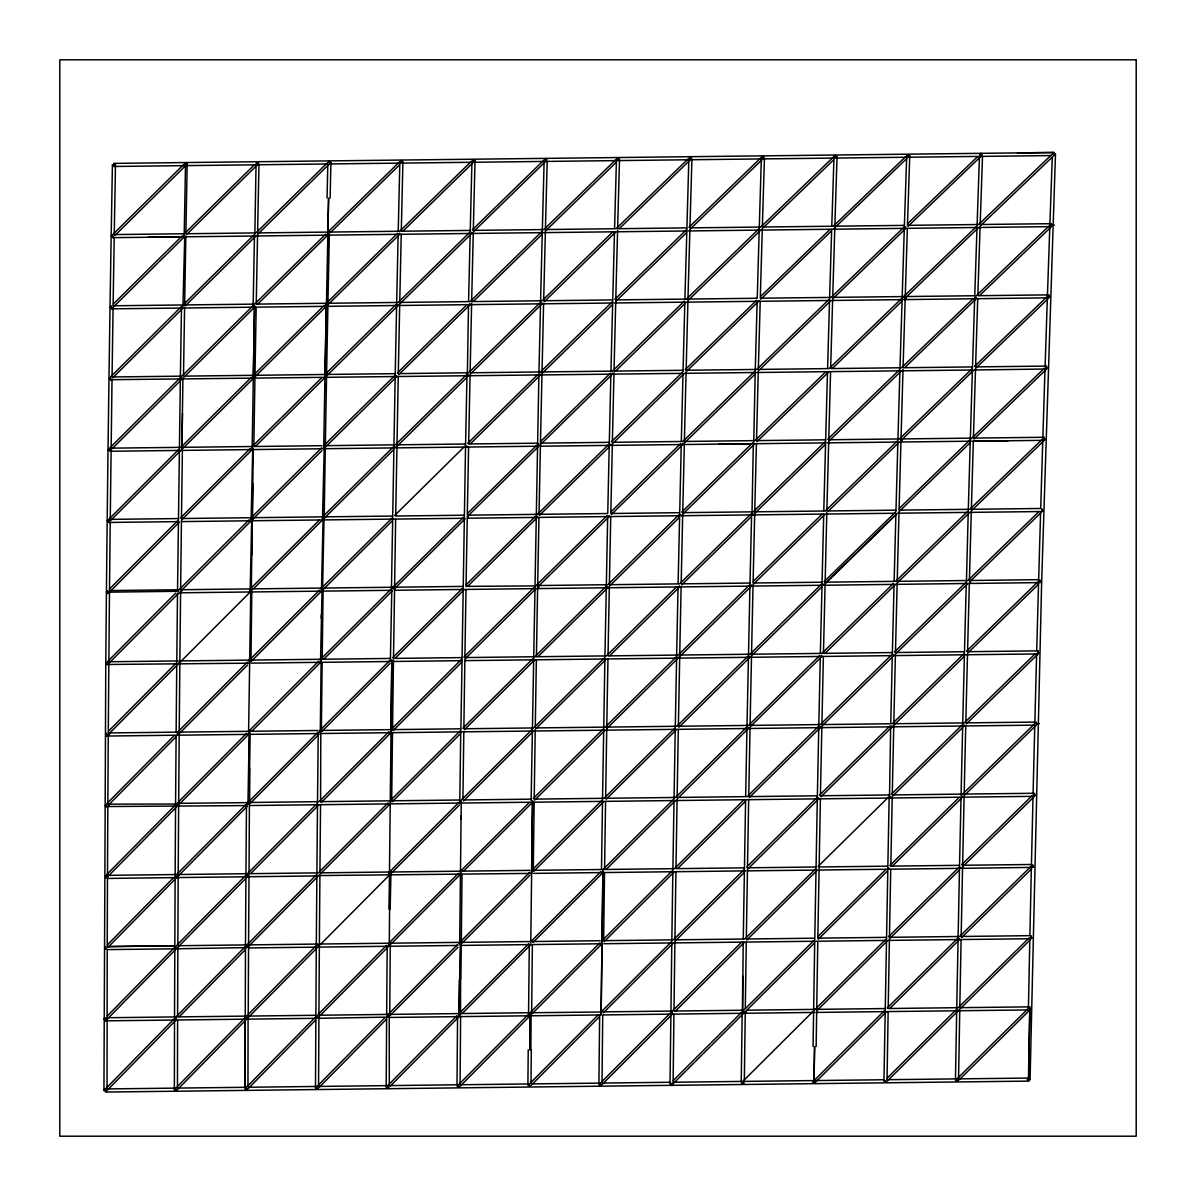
<?xml version="1.0" encoding="UTF-8"?>
<svg xmlns="http://www.w3.org/2000/svg" width="1196" height="1196" viewBox="0 0 1196 1196"><rect width="100%" height="100%" fill="white"/><g stroke="black" fill="none" stroke-linecap="round" stroke-linejoin="round"><path stroke-width="1.5" d="M105.771 663.302L103.947 1090.528L106.907 1090.498M105.547 1017.886L105.562 1020.786M107.027 1088.719L107.221 949.938M176.036 1017.452L176.066 1019.769L176.036 1018.245L174.646 1018.469M1028.156 1079.435L1028.635 1081.109L105.517 1092.053L105.472 1089.197M105.697 946.679L105.697 949.28M174.362 1089.676L174.526 1018.469M177.457 1085.998L177.591 1020.278M538.738 444.254L538.783 443.522M1029.801 1007.944L1028.635 1081.109M1031.311 935.78L1031.281 938.023M106.309 804.654L106.28 806.881M107.236 946.29L107.476 876.907M174.526 1016.645L175.124 876.07M176.275 946.096L176.275 946.828M177.606 1016.615L177.845 947.247M244.881 1087.014L245.12 1021.264M246.63 1016.451L246.63 1017.183M246.974 945.991L246.974 945.259M247.961 1086.985L248.08 1017.602M601.125 1013.431L602.904 871.032L601.125 1013.431L601.154 1012.025L531.891 1012.713M106.743 735.914L106.758 733.103M107.491 875.098L107.819 807.539M107.834 803.906L108.283 734.523M175.139 874.246L175.558 806.702M177.86 945.423L178.189 877.879M178.204 874.231L178.653 804.848M245.479 946.425L244.971 1088.838L247.841 1088.809M245.494 944.601L245.928 877.057M248.215 1015.778L248.559 946.41M248.574 944.586L249.007 875.218L246.301 875.248M315.475 1088.001L316.282 947.396M318.57 1086.132L318.913 1016.764M318.928 1014.941L319.347 947.396M389.298 1083.471L389.238 1015.927M672.316 1012.578L672.346 1011.173M107.311 661.911L107.281 664.722M108.298 732.7L108.821 663.332M175.573 804.863L176.111 735.48M178.667 803.024L179.206 733.656M245.928 875.233L246.481 804.026M249.187 732.834L247.961 804.026L249.411 804.011L249.022 873.379M316.312 943.764L317.478 804.953M319.377 943.749L319.915 874.366M386.637 1017.751L386.188 1087.164L388.79 1087.134M386.667 1014.118L387.19 946.574M389.268 944.735L389.911 873.543M389.059 909.214L391.825 659.953L390.898 731.593L390.898 730.322M390.15 909.214L390.928 873.529M389.732 1014.103L390.27 944.735M457.007 1084.488L457.545 1016.914M459.414 979.569L459.04 1015.539L460.266 943.898M460.505 979.569L460.774 943.898L460.49 1015.09M460.086 1084.458L460.61 1016.914M530.86 1049.924L531.129 1014.253L530.86 1015.03M105.771 663.317L106.414 592.095M107.924 593.53L107.954 590.719M109.479 592.125L108.851 661.552M176.141 731.892L176.754 664.258M179.221 731.877L179.849 662.464M248.006 875.218L247.423 874.067M249.575 802.232L249.889 768.445M319.227 945.573L317.777 946.021L317.777 944.421M319.93 872.587L320.543 804.953M527.914 1083.696L528.228 1049.849M531.024 1081.887L531.308 1049.879M106.414 592.11L107.177 520.888M108.716 519.527L108.672 522.323M109.569 448.336L109.524 451.131M109.494 590.316L110.211 522.757M176.784 662.479L177.501 593.081M179.863 660.64L180.581 593.081M248.589 732.834L250.771 590.435M251.295 590.42L253.283 448.455M317.493 803.189L318.241 731.997M320.588 801.35L320.797 731.982M459.668 943.913L461.282 800.109M461.297 942.059L462.015 874.515M528.557 1014.253L529.29 944.87M531.652 1012.414L532.37 944.87M599.645 1015.225L598.912 1084.637L601.842 1084.608M602.007 1082.784L602.724 1015.225M107.177 520.918L108.014 449.696M110.51 377.144L110.466 379.939M690.421 156.691L113.979 163.389L113.904 166.334M110.256 519.124L112.005 380.358M177.546 589.449L180.357 379.461M182.48 413.382L181.882 449.292L182.928 378.086M180.626 589.434L181.448 520.066M249.501 661.642L249.53 657.546M251.833 554.929L252.834 483.737M250.951 661.612L251.788 592.244M320.289 731.982L321.126 660.79M323.996 518.391L322.591 589.583M321.335 730.143L322.143 662.599M391.69 800.513L392.497 732.969M461.193 819.335L461.237 815.687M530.755 943.061L532.534 800.677L531.607 872.303L531.607 871.032M670.014 1083.8L671.808 943.21M673.094 1083.77L673.931 1014.387M108.014 449.726L108.971 378.489M111.572 305.952L111.512 308.732M112.723 234.76L112.663 237.541M181.478 518.242L182.375 450.698M321.276 618.377L321.32 614.729M322.187 658.951L323.114 589.583M390.404 659.953L391.81 588.821M391.854 672.302L391.899 668.654M392.542 729.306L393.469 659.938M459.802 801.499L460.729 732.101M462.897 799.661L463.809 732.116M531.114 800.662L538.873 375.26M533.267 870.03L534.163 802.486M535.24 729.455L534.208 798.868M601.498 869.238L602.5 801.604M602.336 927.184L602.38 923.536M603.621 940.385L604.518 872.841M605.565 801.589L604.563 869.238M671.823 941.387L672.855 871.929M673.976 1010.74L674.903 941.372M675.919 871.959L674.933 939.593M741.251 1081.139L742.163 1013.565M742.701 976.115L742.552 1012.175L743.209 942.284M744.331 1081.094L745.258 1011.726M746.274 942.313L745.302 1008.168M816.135 1046.53L817.78 941.521M110.017 307.327L111.168 236.09M108.971 378.519L110.017 307.297M113.112 305.548L114.203 237.959M112.05 376.74L113.082 307.342M180.372 377.682L181.523 306.49M183.481 375.843L184.573 308.299M253.283 376.411L253.298 377.278L254.524 305.653L252.162 448.485L252.147 447.603M253.836 446.198L254.957 376.83M324.221 514.729L325.312 447.184M391.451 588.716L395.158 376.949M393.529 656.38L395.637 519.363M460.879 730.337L465.528 447.304M463.854 728.469L464.87 659.101M464.9 657.277L465.992 589.733M535.3 725.808L536.346 660.087M602.515 799.825L604.892 659.25M605.625 797.986L606.746 728.618M672.885 870.18L674.006 800.812M675.979 868.341L677.1 798.973M743.269 938.711L745.601 799.93M746.334 938.696L747.455 869.328M813.056 1046.485L814.715 941.521M887.043 1079.42L888.135 1011.876M111.168 236.12L112.424 164.884L114.382 164.809M114.263 234.341L115.474 164.943M182.928 306.49L184.767 235.283M184.633 304.651L185.814 237.092M254.987 375.006L256.168 307.462M323.697 448.365L326.224 304.816L327.36 304.801M324.923 388.79L324.998 385.142M325.342 445.361L326.553 375.993L324.893 376.007M389.313 872.377L389.313 873.543M395.697 515.715L398.238 376.979M466.051 586.07L467.277 516.702M536.421 656.44L537.632 587.057M606.806 724.97L607.957 659.25M674.036 798.988L675.247 729.575M677.13 797.149L678.311 729.605M747.515 865.68L748.666 799.96M814.745 939.697L817.317 799.092M813.968 1082.096L814.596 1046.62L813.983 1082.53L815.463 1082.081M817.84 937.858L820.381 799.122M888.209 1008.213L889.42 938.845M955.484 1078.613L956.68 1011.039M958.564 1078.583L959.775 1009.2M187.025 164.076L185.515 164.091L184.184 235.732L184.199 234.117M185.873 233.444L187.189 164.076M253.133 305.638L254.449 236.27M256.243 303.799L257.559 234.431M324.953 377.174L328.601 198.177L327.779 235.014M326.598 374.169L327.913 304.786M467.307 514.878L468.593 447.334M537.662 585.233L538.947 517.689M604.922 657.426L607.643 518.645M608.031 655.587L609.332 586.219M675.277 727.781L676.592 658.413M678.386 725.957L679.702 656.574M745.676 796.312L746.947 728.723M748.741 796.312L750.056 726.929M889.45 937.021L890.736 869.477M956.71 1009.215L959.476 868.595M959.805 1007.421L961.091 939.787M1029.308 1079.569L1030.07 1079.569L1041.671 581.181L1055.47 154L1052.54 154.075M257.589 232.607L258.964 165.063M327.943 302.962L329.363 233.594M395.203 375.155L396.609 305.787M398.298 373.316L399.718 303.948M465.558 445.51L466.963 376.097M468.668 443.686L470.073 374.303M539.022 514.041L540.428 444.673M609.377 584.395L610.752 516.851M676.622 656.589L678.042 587.176M679.732 654.75L681.107 587.206M746.992 726.944L749.907 588.148M750.086 725.105L751.507 655.737M817.346 797.298L818.752 727.93M820.441 795.475L821.861 726.092M889.121 798.24L883.934 1081.274L886.864 1081.244M890.811 865.829L892.216 796.446M961.165 936.184L962.571 866.816M1028.41 1008.378L1029.786 940.789M249.351 660.476L249.934 661.627M327.046 197.983L327.764 165.915M330.141 198.043L330.903 162.402M319.706 730.831L319.691 732.43M396.653 303.919L398.119 236.359M399.748 302.125L401.228 234.58M468.518 304.905L467.367 374.408M470.118 372.479L471.628 303.111M460.415 871.54L460.998 872.706M540.472 442.834L541.982 373.466M607.762 513.159L609.227 445.615M610.827 513.204L612.337 443.821M678.117 583.513L681.242 444.763M681.182 583.558L682.692 514.19M751.537 653.913L753.046 584.545M818.797 726.062L820.262 658.518M821.906 724.268L823.371 656.724M890.661 727.048L889.51 796.551M892.261 794.622L893.771 725.254M959.506 866.771L960.986 799.227M962.616 864.992L964.125 795.609M1029.906 935.302L1031.371 867.758M177.053 804.041L108.163 804.146M398.238 230.888L399.808 163.344M401.303 230.933L402.917 161.55M388.147 1014.537L388.73 1015.942L387.011 1015.972M470.207 231.875L471.912 162.492M468.593 301.243L470.118 235.522M473.317 230.095L475.021 160.713M471.658 301.287L473.272 231.919M540.562 302.229L542.266 232.846M538.918 373.436L540.487 305.877M543.672 300.45L545.376 231.067M542.027 371.642L543.582 304.098M610.962 370.76L614.475 232.009M609.272 443.791L610.887 374.408M614.026 370.805L615.731 301.437M612.382 441.997L613.982 372.629M681.331 441.115L682.991 373.571M684.381 441.16L686.085 371.792M682.737 512.351L684.336 442.983M749.982 584.5L751.596 515.132M753.091 582.721L754.706 513.338M756.41 443.925L754.751 511.559M820.381 653.031L823.7 514.235M823.446 653.076L826.81 512.501M890.751 723.386L892.261 657.665M892.351 654.018L894.055 584.635M893.816 723.431L895.415 654.062M895.46 652.239L897.164 582.856M961.061 795.579L962.63 728.02M962.705 724.372L964.41 655.004M964.17 793.785L965.725 726.241M965.815 722.593L967.519 653.225M1031.415 865.934L1033.03 796.551M1033.105 792.903L1034.779 725.359M250.188 589.269L250.173 590.869L251.713 519.228M542.311 231.022L544.12 161.654M545.421 229.243L547.185 161.699M615.776 299.613L617.585 230.23M683.036 371.747L684.83 302.364M686.145 369.968L687.939 300.585M755.184 372.718L753.749 442.251M753.301 445.66L752 513.458M756.5 440.322L758.294 370.954M823.79 510.677L827.497 371.881M826.855 510.722L830.562 371.941M894.145 580.987L895.864 515.267M897.209 581.032L899.018 511.664M964.454 653.166L966.218 585.621M967.564 651.386L969.328 583.842M1034.824 723.535L1036.618 654.152M614.58 228.361L616.418 160.802M617.629 228.406L619.528 159.038M684.934 298.716L688.821 159.965M687.984 298.761L689.898 229.393M755.244 370.895L757.143 301.527M758.354 369.116L760.193 301.571M895.953 511.619L897.852 442.236M899.063 509.84L900.962 440.472M968.162 514.415L966.428 582.078M969.418 580.195L971.316 510.827M1036.723 650.504L1038.562 582.96M689.942 227.569L691.886 160.025M757.247 297.879L759.191 230.32M760.297 297.924L762.301 228.556M827.602 368.233L829.486 302.513M830.652 368.278L832.655 298.91M897.897 440.412L899.9 371.044M901.022 438.633L903.01 369.265M968.267 510.767L970.255 441.399M975.517 368.428L973.424 437.856M971.376 509.003L973.32 441.459M1038.621 581.121L1040.565 513.577M113.979 163.389L114.083 165.766M251.13 518.077L251.115 519.677L252.745 448.037M759.236 228.496L761.329 159.128M762.345 226.732L764.394 159.188M829.59 298.851L831.683 229.483M832.715 297.086L834.808 227.718M899.96 369.205L904.296 228.63M903.115 365.722L907.345 228.705M972.408 370.147L970.315 439.575M1040.714 508.151L1042.763 440.502M831.803 225.835L834.001 156.452M834.853 225.894L837.051 156.512M904.355 226.806L906.583 159.173M909.752 155.674L907.465 225.102M974.77 295.337L976.997 227.793M972.468 368.368L974.65 299M977.82 295.412L980.122 226.029M975.577 366.604L977.715 299.06M1045.125 365.692L1047.292 299.972M1042.822 438.723L1045.005 369.355M977.057 225.969L979.449 156.586M980.182 224.205L982.499 156.661M1047.412 296.324L1049.804 226.956M1052.286 157.483L1049.864 225.117M530.052 1012.863L529.768 1049.938L530.022 1014.268L530.097 1015.793L601.199 1014.956L601.125 1013.864M326.269 303.635L326.284 305.982M390.075 800.946L390.644 802.352M327.704 232.443L327.674 234.042L328.81 234.012L327.674 233.609M1054.184 154.852L1053.975 152.49L980.989 153.327M1032.821 864.828L1032.821 866.831M1034.465 793.621L1034.465 795.624M1038.053 651.222L1038.038 653.225M1039.997 580.03L1040.072 582.601L823.521 585.248M1042.045 508.838L1042.12 511.41M1044.183 437.631L1044.332 440.337L973.693 441.16M1046.425 366.439L1046.515 369.011L973.978 369.983M1028.53 1078.179L1028.47 1080.018L1030.13 1079.569M1048.772 295.248L1048.862 297.819L903.623 299.613M1051.224 224.041L1051.314 226.612L688.343 230.948M104.022 1019.306L104.127 1018.708A1.54 1.54 0 0 1 104.456 1018.215M107.7 520.499L107.7 521.336M247.976 802.621L178.952 803.323M535.987 585.905L466.246 586.369M185.664 162.566L186.113 164.091M1036.304 722.07L1036.334 725.12M107.954 591.586L106.788 592.155M316.297 945.588L317.762 945.154M106.025 1088.405L173.973 1019.037M107.58 1089.93L175.528 1020.562M107.461 944.78L173.345 877.879M107.73 947.576L176.156 878.118M107.356 1015.927L174.242 947.815M107.61 1018.753L175.797 949.34M176.545 1016.421L244.971 946.948M179.355 1016.645L245.255 949.759M176.395 1087.613L244.627 1018.155M177.935 1089.137L246.167 1019.665M246.914 1086.775L315.325 1017.318M248.454 1088.3L315.609 1020.113M106.474 874.844L175.05 805.416M108.014 876.354L176.574 806.941M176.829 945.199L245.404 875.786M178.368 946.709L246.944 877.296M247.183 1015.553L315.759 946.141M248.723 1017.078L317.299 947.651M317.523 1085.938L384.873 1017.751M319.063 1087.448L386.413 1019.276M106.803 803.667L174.332 735.48M108.343 805.192L175.872 737.005M177.187 874.007L245.942 804.579M178.727 875.517L247.482 806.104M247.542 944.362L316.312 874.934M249.082 945.872L317.837 876.459M317.897 1014.716L386.667 945.288M319.437 1016.226L388.192 946.813M388.252 1085.071L457.022 1015.658M389.791 1086.596L458.561 1017.168M107.834 661.313L175.722 593.096M108.582 731.13L176.231 663.018M108.821 733.97L177.77 664.542M177.621 802.83L246.615 733.357M179.146 804.34L248.155 734.882M247.991 873.155L316.955 803.742M250.831 873.364L318.48 805.267M319.885 945.034L390.15 874.306M387.414 1015.18L457.664 944.451M388.954 1016.705L457.904 947.292M459.04 1084.249L528.049 1014.791M460.58 1085.774L529.589 1016.316M108.059 664.079L178.548 593.336M176.888 732.909L247.363 662.165M178.428 734.434L247.617 664.976M247.243 803.264L317.702 732.535M250.084 803.488L319.227 734.06M318.884 872.347L388.087 802.875M320.423 873.857L389.612 804.4M388.625 872.826L459.264 802.053M389.268 942.672L458.427 873.304M390.808 944.197L459.952 874.784M459.593 1013.057L528.811 943.629M462.418 1013.296L530.321 945.109M529.978 1083.382L597.821 1015.284M531.517 1084.922L599.36 1016.809M109.225 518.87L178.802 449.412M180.327 450.937L109.419 521.68M109.748 588.776L177.86 520.604M110.002 591.601L179.385 522.129M179.594 589.209L249.142 519.782M181.134 590.734L250.667 521.321M180.387 661.926L249.725 592.513M248.648 660.88L319.496 590.151M251.489 661.089L321.021 591.676M249.202 730.756L318.555 661.343M252.042 730.98L320.079 662.868M320.319 729.919L389.851 660.506M321.844 731.444L390.075 663.346M319.556 801.126L388.909 731.698M321.096 802.651L390.434 733.223M390.673 800.274L460.206 730.861M392.213 801.798L460.43 733.701M391.451 873.005L459.488 804.893M461.043 870.688L529.26 802.531M463.869 870.852L532.1 802.74M458.965 943.151L529.619 872.407M461.805 943.36L529.843 875.248M531.398 941.043L600.93 871.57M532.923 942.523L602.455 873.11M530.605 1012.22L600.003 942.747M532.145 1013.745L601.528 944.272M601.723 1011.368L671.3 941.91M603.247 1012.907L672.84 943.435M600.99 1082.544L670.328 1013.132M602.53 1084.069L671.868 1014.657M673.378 1080.437L741.67 1012.265M673.617 1083.262L743.194 1013.789M110.107 447.648L179.834 378.235M111.632 449.188L181.358 379.76M180.461 518.003L250.188 448.59M181.986 519.542L251.713 450.115M250.816 588.372L319.227 520.26M252.341 589.897L322.023 520.469M321.171 658.727L390.898 589.299M324.011 658.936L392.378 590.824M391.511 729.097L461.282 659.639M393.036 730.636L461.521 662.449M461.88 799.436L531.607 730.023M463.42 800.961L533.132 731.504M532.22 869.821L601.992 800.348M533.745 871.346L603.517 801.888M602.575 940.176L672.346 870.703M604.115 941.701L673.886 872.243M672.929 1010.53L741.415 942.358M675.755 1010.77L744.241 942.598M743.314 1080.87L813.041 1011.442M111.049 376.456L180.97 307.028M112.574 377.981L182.495 308.568M181.418 446.811L251.339 377.383M182.943 448.336L252.849 378.923M251.743 517.195L321.709 447.723M253.268 518.72L321.948 450.548M322.098 587.55L392.064 518.077M392.288 520.858L323.638 589.075M392.482 657.875L462.404 588.462M395.338 658.099L463.928 590.002M462.837 728.244L532.758 658.817M464.362 729.769L534.283 660.356M533.192 798.599L603.113 729.171M534.732 800.124L604.638 730.711M603.561 868.954L673.483 799.541M606.402 869.178L675.007 801.066M673.886 939.338L743.852 869.866M675.411 940.863L744.091 872.691M816.928 870.553L746.827 940.026M744.241 1009.693L814.222 940.22M745.781 1011.218L814.446 943.046M814.625 1080.018L884.547 1010.605M816.15 1081.558L886.072 1012.145M113.441 303.948L182.226 235.836M113.635 306.789L183.75 237.376M182.435 375.634L252.61 306.161M183.975 377.174L254.12 307.701M255.496 376.306L325.805 306.834M252.805 445.988L321.664 377.816M255.63 446.243L324.49 378.056M323.159 516.343L393.32 446.885M323.339 519.154L393.544 449.711M392.213 587.998L463.659 517.27M395.009 588.208L465.124 518.795M536.899 517.883L467.86 586.115M463.869 657.067L534.029 587.595M465.394 658.592L535.554 589.135M534.253 727.392L604.369 657.979M535.733 728.917L605.894 659.519M604.608 797.762L674.723 728.334M606.133 799.287L676.248 729.874M747.963 728.947L677.624 798.48M674.948 868.132L743.807 799.96M677.773 868.386L745.332 801.499M745.302 938.486L815.463 869.029M814.356 1010.142L885.802 939.413M817.212 1010.366L887.312 940.938M887.372 1077.88L956.157 1009.768M887.567 1080.721L957.682 1011.308M113.261 234.057L183.571 164.629M114.786 235.597L185.096 166.169M183.601 304.442L253.956 234.969M185.126 305.967L255.466 236.509M253.971 374.767L324.28 305.354M324.34 445.121L394.635 375.708M325.865 446.661L396.16 377.248M394.695 515.491L465.005 446.063M466.335 584.575L535.374 516.403M535.389 656.215L605.744 586.758M538.215 656.469L607.254 588.297M605.744 726.585L676.099 657.112M607.269 728.11L677.609 658.652M676.099 796.94L746.454 727.467M746.483 867.264L816.793 797.852M748.008 868.804L818.303 799.391M818.124 936.363L885.862 869.477M818.333 939.189L887.387 871.017M887.178 1008.004L957.533 938.546M890.003 1008.258L959.043 940.086M957.548 1078.343L1027.857 1008.931M959.072 1079.883L1029.382 1010.456M184.857 233.235L254.09 165.063M186.367 234.775L256.916 165.317M256.557 232.398L327.3 162.925M258.082 233.938L328.825 164.465M255.211 303.59L325.761 234.132M258.037 303.844L327.27 235.672M326.927 302.752L397.655 233.28M399.18 234.835L328.392 304.292M325.596 373.929L396.085 304.502M327.106 375.469L397.61 306.056M397.281 373.107L466.709 304.935M398.791 374.647L469.535 305.189M395.951 444.284L466.44 374.871M397.476 445.824L466.634 377.712M467.636 443.462L537.064 375.29M470.462 443.716L539.889 375.544M467.636 513.338L536.81 445.226M467.771 516.179L538.26 446.766M537.991 513.832L608.734 444.359M608.943 447.184L539.456 515.356M536.645 585.023L607.179 515.551M538.155 586.563L608.704 517.106M608.345 584.186L679.089 514.714M609.87 585.726L679.298 517.539M607 655.378L676.233 587.206M609.825 655.632L679.059 587.46M678.715 654.541L749.444 585.068M680.225 656.081L750.968 586.623M677.355 725.733L747.904 656.275M678.88 727.273L749.414 657.815M749.07 724.896L819.798 655.438M747.709 796.102L818.258 726.63M749.234 797.627L819.768 728.17M819.424 795.25L890.168 725.793M820.949 796.79L891.678 727.332M818.094 866.427L888.598 797.014M889.779 865.62L959.207 797.433M892.605 865.859L962.033 797.687M888.449 936.782L958.953 867.369M889.973 938.322L959.132 870.225M960.134 935.975L1030.877 866.502M961.659 937.515L1031.087 869.328M958.803 1007.152L1029.308 937.724M960.328 1008.677L1030.817 939.264M328.377 231.561L399.315 162.088M331.202 231.815L399.509 164.913M398.731 301.915L469.669 232.443M400.256 303.455L471.179 233.997M469.086 372.27L540.024 302.797M470.611 373.81L541.534 304.352M540.756 441.339L610.379 373.167M540.906 444.165L611.889 374.707M611.126 511.694L680.733 443.522M611.32 514.519L682.258 445.062M680.165 583.349L751.103 513.876M681.675 584.889L751.297 516.702M750.52 653.704L821.458 584.231M752.045 655.244L821.652 587.072M750.535 726.435L821.323 656.978M820.875 724.058L891.812 654.586M822.4 725.598L893.322 656.141M891.229 794.413L962.167 724.94M892.754 795.953L963.677 726.495M961.599 864.768L1032.522 795.31M963.109 866.308L1034.032 796.85M400.286 230.708L471.418 161.251M403.127 230.978L472.928 162.791M470.641 301.078L541.773 231.605M473.481 301.332L541.967 234.431M540.996 371.433L612.128 301.96M542.521 372.973L612.322 304.801M611.365 441.787L682.482 372.315M612.875 443.327L683.992 373.87M681.72 512.142L752.837 442.67M683.23 513.682L754.362 444.224M753.39 581.211L821.891 514.325M753.585 584.037L824.717 514.579M822.429 652.852L893.562 583.394M825.27 653.121L895.071 584.934M892.784 723.221L963.916 653.749M894.309 724.761L964.111 656.589M963.154 793.576L1034.271 724.103M964.664 795.116L1035.781 725.658M472.3 229.871L543.612 160.399M473.81 231.411L545.137 161.894M542.655 300.226L612.651 232.054M544.165 301.781L615.491 232.308M613.01 370.581L684.336 301.123M615.85 370.85L685.846 302.663M759.4 300.555L686.639 371.298M683.379 440.95L754.691 371.478M684.889 442.49L754.885 374.318M753.734 511.305L825.046 441.832M755.244 512.845L825.24 444.673M824.089 581.66L895.4 512.187M825.599 583.2L895.595 514.968M894.444 652.014L965.77 582.557M895.953 653.569L967.28 584.096M964.798 722.369L1034.794 654.197M966.308 723.924L1037.635 654.451M544.419 229.034L615.925 159.561M545.929 230.574L616.104 162.402M616.628 228.197L688.328 158.724M619.468 228.451L689.838 160.279M614.774 299.389L686.28 229.916M616.284 300.944L686.459 232.757M686.982 298.551L758.683 229.079M688.492 300.091L760.193 230.634M685.129 369.743L756.634 300.286M757.337 368.906L829.037 299.434M758.847 370.461L830.547 300.988M755.483 440.098L825.674 371.926M756.993 441.653L828.499 372.195M827.692 439.261L899.407 369.803M829.202 440.816L900.902 371.343M825.838 510.468L897.359 440.995M828.678 510.722L898.854 442.55M899.377 508.33L969.762 440.158M825.419 583.14L896.851 513.742M896.193 580.822L967.713 511.35M897.718 582.362L969.223 512.905M968.416 579.97L1038.786 511.798M969.926 581.525L1041.626 512.067M966.562 651.177L1038.068 581.705M968.072 652.717L1038.248 584.545M688.941 227.345L760.835 157.887M690.451 228.899L762.33 159.442M760.626 296.414L829.86 229.527M831.37 231.007L760.731 299.269M829.65 368.069L901.545 298.596M832.491 368.323L901.724 301.437M900.005 438.424L971.9 368.951M901.515 439.979L973.409 370.506M899.497 511.17L969.941 442.983M970.36 508.778L1042.269 439.306M971.87 510.333L1043.764 440.861M761.344 226.507L833.433 157.035M762.854 228.062L833.612 159.89M907.57 157.767L833.956 228.526M831.713 296.862L903.802 227.404M833.208 298.417L905.297 228.959M902.068 367.217L972.826 299.045M904.909 367.486L975.652 299.314M971.092 438.872L1044.512 368.114M973.933 439.141L1046.007 369.669M833.866 225.67L906.149 156.198M980.466 156.84L907.973 226.388M902.875 297.311L976.504 226.552M905.716 297.58L977.999 228.122M974.576 366.38L1046.859 296.922M976.086 367.934L1048.354 298.477M907.809 223.532L977.61 156.646M979.18 223.981L1051.852 154.523M980.69 225.551L1053.347 156.078M976.833 295.188L1049.311 225.715M979.673 295.457L1050.806 227.285M814.566 1082.096L812.607 1082.111M327.674 234.042L328.795 233.594M329.947 163.119L328.616 161.639L329.378 161.34M545.286 158.889L546.094 160.503M618.556 159.786L617.599 158.051M836.064 157.274L834.778 155.749L835.526 155.465M1053.198 153.238L1054.693 154.792L1053.541 153.013M177.337 1089.646L174.467 1089.676M388.147 1088.136L387.325 1088.136M600.033 1085.624L600.87 1085.624M401.378 160.503L400.81 160.862M185.515 164.091L184.244 164.121M115.354 165.018L112.424 164.884M317.389 945.632L318.36 945.573M1053.108 153.761L1055.455 154M317.329 1015.942L315.968 1016.794M175.468 947.292L176.32 948.802M107.565 946.649L174.437 945.767L107.565 946.544M670.104 1083.8L672.959 1083.77M741.296 1082.963L744.301 1082.918M955.514 1080.437L958.37 1080.407M981.064 153.327L690.361 156.691M1017.482 152.894L1053.975 152.49L1053.855 155.42M183.9 165.646L113.949 166.468M255.705 164.809L185.649 165.616M835.511 158.066L906.463 157.244M908.213 157.229L1050.357 155.585M257.454 164.779L327.569 163.972M329.363 163.942L543.881 161.445M545.69 161.43L833.717 158.081M187.862 233.713L256.019 232.921M257.768 232.906L399.733 231.247M1051.419 223.682L980.421 224.504M114.517 234.566L184.304 233.758M401.527 231.217L469.893 230.424M473.541 230.38L616.06 228.72M617.854 228.705L686.519 227.898M690.167 227.868L760.776 227.046M762.585 227.016L833.223 226.208M835.092 226.179L904.041 225.386M907.689 225.341L978.612 224.519M112.693 237.66L469.938 233.489M148.513 237.256L180.76 236.868M686.549 230.963L471.732 233.459L471.568 232.368M183.018 304.965L254.658 304.113M328.123 303.261L398.178 302.439M399.942 302.424L470.088 301.601M471.852 301.571L542.057 300.764M756.919 298.267L615.97 299.897M831.13 297.4L760.477 298.223M976.19 295.726L834.793 297.356M1048.967 294.874L978.014 295.696M113.411 305.772L183.063 304.965M256.467 304.098L326.373 303.276M543.896 300.734L612.367 299.942M111.542 308.852L470.133 304.651M612.397 303.007L470.088 304.651L469.938 303.56M614.191 302.977L901.829 299.643M1046.62 366.081L975.757 366.888M112.349 376.964L181.897 376.157M185.544 376.112L253.417 375.32M255.211 375.29L325.028 374.483M326.822 374.453L394.889 373.66M398.492 373.615L468.533 372.793M472.091 372.748L612.457 371.119M614.206 371.089L682.767 370.297M686.369 370.252L756.784 369.444M829.082 368.592L760.342 369.4M830.891 368.577L901.5 367.755M972.184 366.933L903.249 367.74M253.283 376.845L253.896 376.845M682.752 373.361L110.436 379.7M684.546 373.331L972.228 369.998M325.521 445.66L395.338 444.837M1044.362 437.273L973.604 438.095M111.392 448.156L252.266 446.512M254.06 446.497L321.933 445.689M398.926 444.792L465.289 444.015M468.847 443.97L537.109 443.178M540.652 443.133L609.003 442.341M614.46 442.266L754.93 440.636M756.679 440.606L825.33 439.814M828.933 439.769L970.001 438.14M324.251 447.199L322.516 518.84L322.501 517.973M1008.108 440.771L827.109 442.849M111.378 451.236L323.772 448.739M467.128 447.05L397.177 447.872M537.139 446.228L467.083 447.05L466.948 445.959M540.682 446.198L751.357 443.731M325.566 448.709L395.383 447.887L395.248 446.796M718.886 444.135L825.36 442.879M395.891 516.014L463.943 515.207M895.684 510.169L827.034 510.976M969.807 509.317L899.243 510.124M110.54 519.363L178.069 518.571M181.702 518.526L251.205 517.719M253.014 517.689L322.621 516.866M324.415 516.851L392.288 516.059M467.531 515.177L535.614 514.37M537.408 514.355L607.419 513.533M611.051 513.488L679.313 512.695M682.961 512.65L825.285 510.991M971.601 509.287L1040.356 508.494M323.099 518.391L321.485 590.032L321.47 589.165M897.478 513.204L1040.385 511.559M108.701 522.458L178.114 521.635M181.732 521.591L249.411 520.798M251.22 520.768L463.988 518.272M467.576 518.227L535.644 517.434M679.358 515.745L537.438 517.405L537.303 516.313M681.152 515.73L895.669 513.234M109.778 590.555L179.026 589.748M180.85 589.733L250.263 588.91M252.012 588.895L321.575 588.073M325.207 588.028L462.658 586.414M537.856 585.532L607.807 584.709M609.601 584.695L679.612 583.872M681.406 583.842L749.683 583.05M753.316 583.005L821.682 582.213M825.33 582.168L967.848 580.509M969.642 580.494L1038.307 579.686M178.981 591.273L107.52 592.184L108.716 592.887M322.068 589.598L320.543 661.239L320.528 659.968M179.086 592.812L391.182 590.316M394.815 590.271L462.688 589.464M464.482 589.449L606.043 587.789M821.727 585.263L607.792 587.774L607.673 586.668M322.367 659.25L390.135 658.443M892.081 652.567L823.64 653.36M964.2 651.73L895.64 652.523M109.18 661.747L178.294 660.954M180.103 660.925L320.618 659.265M393.723 658.413L461.507 657.606M465.139 657.561L606.447 655.901M608.211 655.886L678.162 655.064M679.911 655.049L821.876 653.39M967.803 651.685L1038.203 650.863M249.426 663.167L107.266 664.483M251.25 663.137L461.536 660.67M465.169 660.626L892.081 655.632M1038.248 653.928L893.875 655.602L893.711 654.511M748.517 725.419L678.566 726.241M820.321 724.582L750.281 725.404M108.627 732.954L177.636 732.146M179.505 732.116L248.648 731.309M250.457 731.279L317.942 730.487M321.56 730.442L460.505 728.812M464.078 728.768L533.685 727.945M535.494 727.93L676.816 726.271M822.13 724.567L892.231 723.744M894.04 723.73L964.245 722.907M966.039 722.877L1034.51 722.085M179.505 735.181L317.972 733.552M321.604 733.507L531.861 731.025M533.7 731.01L1034.54 725.15M249.829 802.486L319.018 801.664M320.812 801.634L390.12 800.827M391.929 800.797L459.503 800.004M464.96 799.945L530.815 799.167M534.448 799.122L604.055 798.3M607.688 798.255L675.561 797.463M679.104 797.418L747.126 796.626M748.965 796.596L817.032 795.803M888.882 794.966L820.635 795.759M892.485 794.921L1034.6 793.262M246.167 805.581L106.265 806.553M249.859 805.536L530.845 802.217M532.654 802.202L1034.585 796.327L1034.435 795.22M959.252 865.321L890.99 866.113M107.819 875.337L176.649 874.545M178.488 874.515L247.452 873.693M249.306 873.678L318.36 872.856M320.214 872.841L460.475 871.181M462.284 871.151L529.858 870.359M533.446 870.314L674.409 868.655M676.203 868.64L744.076 867.848M747.664 867.803L815.732 866.995M819.32 866.965L887.387 866.158M962.84 865.276L1031.102 864.484M107.819 878.417L174.825 877.625M176.679 877.595L316.536 875.935M531.697 873.394L318.345 875.562M533.476 873.379L745.915 870.882M747.709 870.852L817.526 870.045M819.365 870.015L887.432 869.223M1032.791 866.427L1032.896 867.399L925.151 868.789L889.226 869.193L889.091 868.102M673.348 939.862L603.801 940.669M886.087 937.35L818.034 938.157M957.802 936.513L889.645 937.32M1029.607 935.676L959.551 936.498M178.144 945.722L246.989 944.9M248.858 944.87L317.807 944.063M319.661 944.033L388.715 943.21M390.569 943.196L530.83 941.536M532.639 941.521L600.213 940.714M675.157 939.832L744.734 939.024M746.558 938.995L814.446 938.202M887.88 940.4L957.832 939.578M107.565 949.609L174.467 948.817M178.174 948.772L247.004 947.591M248.888 947.935L457.948 945.453M461.566 945.408L600.228 943.779M603.845 943.734L886.131 940.415M1029.592 938.74L959.581 939.563L959.461 938.456M107.401 1017.736L176.036 1016.914M177.89 1016.899L246.645 1016.092M248.499 1016.077L315.49 1015.284M319.212 1015.24L388.147 1014.417M390.016 1014.387L459.07 1013.58M460.894 1013.55L530.082 1012.728M602.993 1011.876L672.406 1011.054M674.2 1011.039L743.718 1010.216M747.351 1010.172L884.801 1008.557M958.235 1007.69L888.389 1008.512M960.044 1007.675L1029.95 1006.853M244.821 1019.171L105.562 1020.846M886.625 1011.592L1028.141 1009.932M246.675 1019.156L315.535 1018.334M319.242 1018.289L388.162 1017.108M390.06 1017.452L528.303 1015.808M603.038 1014.926L815.119 1012.429M816.958 1012.414L884.831 1011.622M1028.59 1078.059L887.283 1079.704M107.326 1088.928L175.887 1088.121M177.741 1088.091L246.391 1087.284M250.114 1087.239L317 1086.446M318.854 1086.431L387.713 1085.609M389.567 1085.594L458.517 1084.772M460.37 1084.757L529.439 1083.935M531.248 1083.905L600.437 1083.098M602.246 1083.068L669.73 1082.275M673.348 1082.231L742.761 1081.408M744.525 1081.393L812.293 1080.586M815.866 1080.556L883.65 1079.749M315.58 1088.001L318.106 1088.39M457.081 1086.312L459.937 1086.282M527.989 1085.475L530.845 1085.445M764.244 157.364L761.389 157.364M836.438 156.527L834.12 156.586M618.945 159.038L616.598 159.098M691.736 158.201L689.001 158.261M402.334 161.565L399.972 161.609M474.827 160.713L472.315 160.832M547.035 159.875L544.165 159.83M258.829 163.239L256.064 163.284L254.853 234.521M330.724 162.402L327.973 162.447M982.35 154.837L979.629 154.912M909.543 155.674L906.822 155.749M1052.002 225.207L1054.483 225.207M904.236 298.088L906.493 298.088M901.141 440.487L902.292 440.487M467.457 516.717L468.593 516.717M251.818 519.243L252.924 519.243M969.552 582.033L970.689 582.033M537.811 587.087L538.947 587.087M393.574 588.761L394.695 588.761M180.775 591.273L181.912 591.273M178.907 662.479L180.028 662.479M1036.947 723.595L1039.429 723.595M178.264 733.671L179.37 733.671M108.462 734.508L109.598 734.508M108.477 805.715L109.329 805.715M744.316 1011.741L746.573 1011.741M105.951 875.831L105.936 878.073M106.773 806.239L104.889 805.715M105.906 734.553L106.743 734.568M175.244 876.085L176.634 876.907M1027.185 1079.614L1028.455 1079.584L1029.801 1008.378L1029.906 1009.783M1042.942 510.782L1041.596 509.601M1032.148 937.963L1030.817 936.752M908.9 156.482L907.51 155.121M108.089 520.245L109.15 521.471M112.304 308.105L110.854 306.729M690.959 158.948L689.808 157.812M1040.699 581.929L1039.548 580.793M107.52 735.271L106.085 733.895M474.05 161.445L472.898 160.324M1036.917 724.313L1035.751 723.176M401.946 162.282L400.795 161.161M1033.523 866.696L1032.372 865.56M105.816 805.192L106.369 805.865M258.052 163.957L256.706 162.477M981.393 155.495L980.286 154.075M107.909 663.989L106.758 662.853M113.127 236.703L112.005 235.537M957.413 1080.99L956.591 1080.182M110.929 379.087L109.808 377.921M814.506 1082.664L813.385 1081.498M109.987 450.279L108.866 449.113M743.209 1083.501L741.998 1082.171M600.9 1085.161L599.689 1083.86M529.903 1085.998L528.677 1084.697M459.01 1086.835L457.859 1085.684M106.429 877.43L105.173 876.145M317.508 1088.51L316.252 1087.224M106.19 948.622L105.353 947.815M246.899 1089.332L245.748 1088.196M105.996 1091.006L104.844 1089.87M763.093 157.827L762.166 156.601M177.068 805.312L177.053 804.43L177.113 806.403M175.244 1089.033L176.56 1090.289M104.889 1018.678L106.205 1019.934M107.999 592.289L107.266 591.512M387.055 1086.521L388.401 1087.762M1029.382 1007.959L1030.518 1008.811M185.081 163.658L186.232 164.525M671.943 1084.039L670.881 1083.172M884.786 1080.661L886.161 1081.857M1044.601 438.768L1045.095 439.575L1043.734 438.409M1045.977 367.217L1047.203 367.994M1050.776 224.833L1052.017 225.596M1035.183 795.205L1033.837 794.024M1038.786 652.807L1037.44 651.626M1049.565 296.802L1048.204 295.636M818.871 798.838L818.737 797.747M748.517 728.484L748.382 727.392M678.162 658.129L678.027 657.038M396.728 376.695L396.594 375.604M958.235 1010.755L958.116 1009.663M1031.311 938.352L1031.251 937.619M743.718 1013.266L743.628 1012.175M672.406 1014.118L672.331 1013.012M964.081 724.866L964.185 725.837M823.356 584.156L823.461 585.128M753.002 513.802L753.106 514.773M682.647 443.432L682.752 444.404M612.292 373.077L612.397 374.049M541.938 302.723L542.042 303.694M962.436 796.073L962.541 797.029M892.081 725.703L892.186 726.675M821.727 655.348L821.816 656.32M751.357 584.994L751.462 585.965M681.002 514.639L681.107 515.611M610.648 444.284L610.752 445.256M540.293 373.914L540.398 374.886M399.569 233.205L399.673 234.177M960.896 867.264L960.986 868.236M890.542 796.91L890.631 797.882M820.187 726.555L820.277 727.512M749.817 656.185L749.922 657.157M679.463 585.831L679.567 586.802M609.108 515.476L609.198 516.448M538.753 445.121L538.843 446.093M468.398 374.767L468.488 375.738M398.029 304.412L398.133 305.369M602.007 943.39L601.962 941.387M387.743 1088.674L387.683 1087.149M317.374 1018.185L317.329 1016.779M177.606 734.105L177.666 735.196L106.758 736.048L106.698 734.957M181.792 377.682L181.822 378.519M458.487 1086.297L458.502 1087.134M246.974 946.425L246.989 947.262M246.63 1017.632L246.645 1018.454M175.917 1090.961L175.902 1089.436M105.487 1090.289L105.502 1091.141M324.893 375.574L324.893 376.441M323.653 446.766L323.653 447.633M248.589 732.4L248.604 733.268M247.946 803.592L247.961 804.474M459.668 943.076L459.668 944.347M459.025 1014.268L459.04 1015.539M388.67 943.913L388.67 945.184M104.067 1089.93A1.54 1.54 0 0 1 104.889 1089.078M174.467 1089.093A1.54 1.54 0 0 1 175.304 1088.24M249.71 732.819L249.426 768.49L249.71 732.819M246.436 1090.124L246.421 1090.124M178.069 876.055L177.217 876.055L178.069 876.055M248.424 946.41L247.572 946.425L248.424 946.41M905.641 226.896L904.714 227.016L905.641 226.896M976.011 297.251L975.069 297.37L976.011 297.251M1136.2 59.8L59.8 59.8L59.8 1136.2L1136.2 1136.2L1136.2 59.8"/></g></svg>
